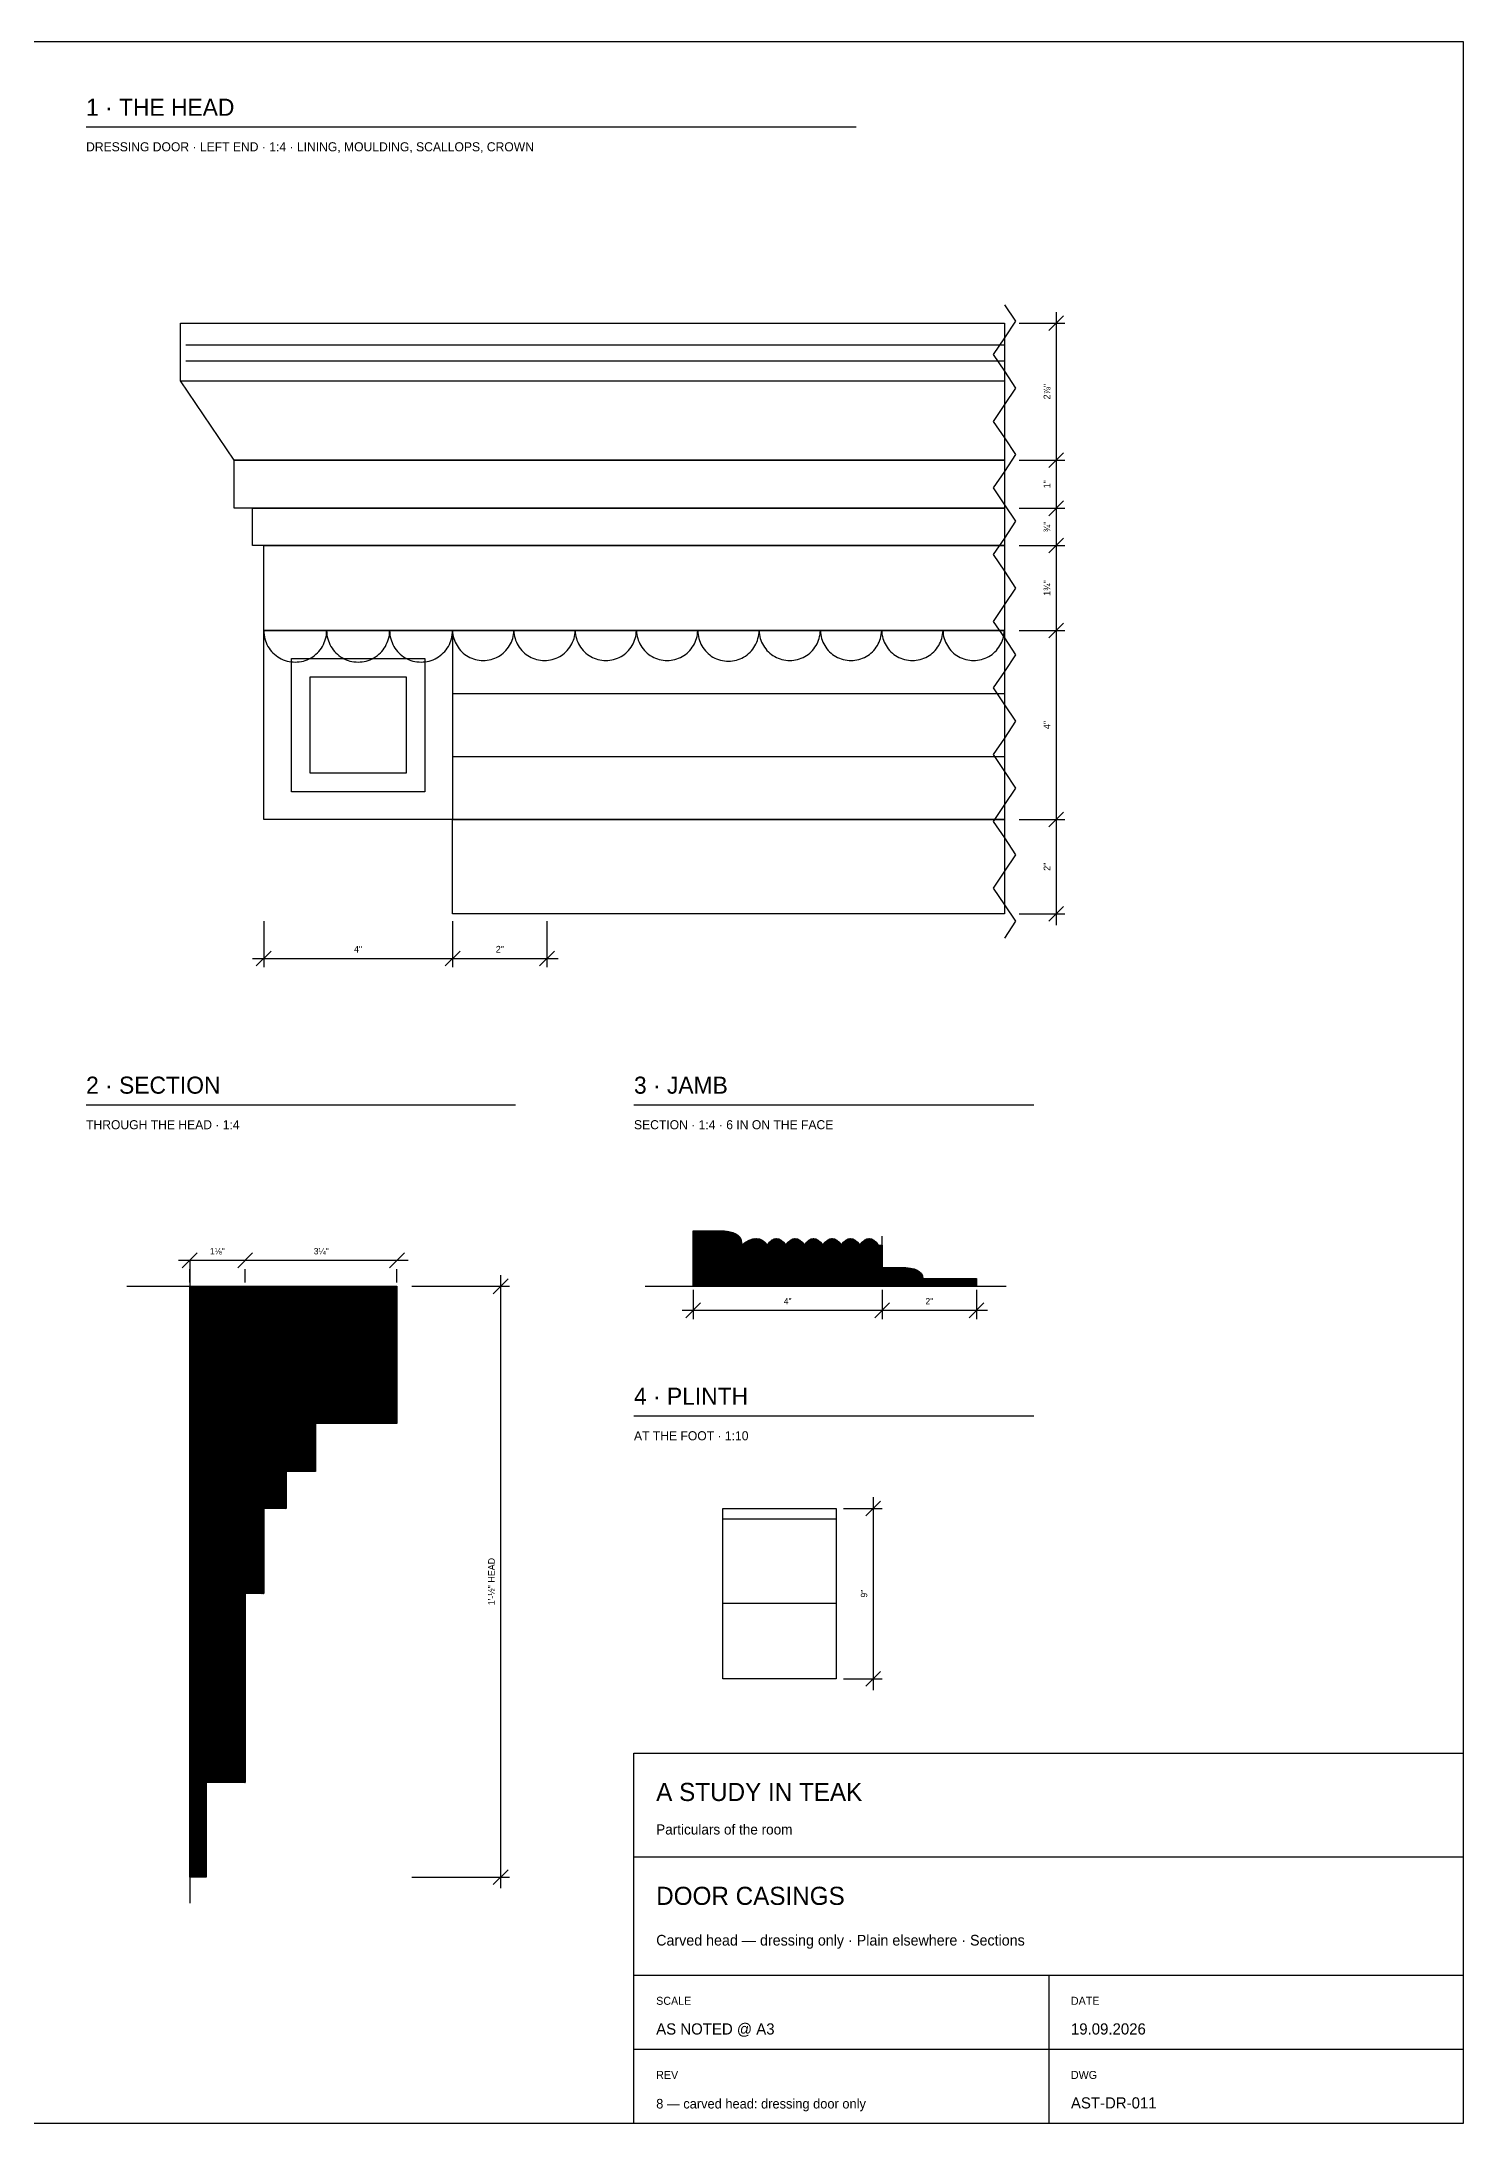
# Model space of a CAD drawing. Header units: inches. Extents: x 0.3 to 16.2, y 0.3 to 11.4.
# Drawn here: x 8.66 to 16.22, y 0.31 to 11.38 of the extents above; entities that cross this region are included whole.
import ezdxf
from ezdxf.enums import TextEntityAlignment as Align

# ---------------------------------------------------------------- set-up
doc = ezdxf.new("R2010")
doc.units = ezdxf.units.IN
doc.header["$LTSCALE"] = 0.009843
doc.header["$MEASUREMENT"] = 0
for name, color, linetype in [('DIMENSIONS', 1, 'Continuous'), ('GEOMETRY', 7, 'Continuous'), ('HATCH', 8, 'Continuous'), ('TEXT', 7, 'Continuous')]:
    doc.layers.add(name, color=color, linetype=linetype)

msp = doc.modelspace()

# ---------------------------------------------------------------- hatches: boundary and pattern name
at = {"layer": 'HATCH'}
h = msp.add_hatch(dxfattribs=at)
h.set_pattern_fill('ANSI31', scale=0.015748031)
h.paths.add_polyline_path([(12.126, 4.764), (12.126, 5.059), (12.264, 5.059), (12.315, 5.055), (12.352, 5.043), (12.375, 5.023), (12.382, 4.994), (12.382, 4.982), (12.424, 5.009), (12.461, 5.018), (12.493, 5.009), (12.52, 4.982), (12.544, 5.009), (12.569, 5.018), (12.594, 5.009), (12.618, 4.982), (12.643, 5.009), (12.667, 5.018), (12.692, 5.009), (12.717, 4.982), (12.741, 5.009), (12.766, 5.018), (12.79, 5.009), (12.815, 4.982), (12.84, 5.009), (12.864, 5.018), (12.889, 5.009), (12.913, 4.982), (12.938, 5.009), (12.963, 5.018), (12.987, 5.009), (13.012, 4.982), (13.036, 5.009), (13.061, 5.018), (13.086, 5.009), (13.11, 4.982), (13.13, 4.982), (13.13, 4.864), (13.228, 4.864), (13.28, 4.86), (13.317, 4.849), (13.339, 4.831), (13.346, 4.805), (13.632, 4.805), (13.632, 4.764), (12.126, 4.764)])
h = msp.add_hatch(dxfattribs=at)
h.set_pattern_fill('ANSI31', scale=0.01574803)
h.paths.add_polyline_path([(9.449, 4.764), (10.551, 4.764), (10.551, 4.035), (10.118, 4.035), (10.118, 3.78), (9.961, 3.78), (9.961, 3.583), (9.843, 3.583), (9.843, 3.13), (9.744, 3.13), (9.744, 2.126), (9.537, 2.126), (9.537, 1.624), (9.449, 1.624), (9.449, 4.764)])

# ---------------------------------------------------------------- linework, layer by layer
at = {"layer": 'DIMENSIONS'}
for p, q in [((13.858, 9.882), (14.102, 9.882)), ((14.016, 9.843), (14.094, 9.921)), ((14.055, 9.941), (14.055, 6.683)), ((14.016, 9.114), (14.094, 9.193)), ((13.858, 9.154), (14.102, 9.154)), ((13.858, 8.898), (14.102, 8.898)), ((14.016, 8.858), (14.094, 8.937)), ((14.016, 8.661), (14.094, 8.74)), ((13.858, 8.701), (14.102, 8.701)), ((13.858, 8.248), (14.102, 8.248)), ((14.016, 8.209), (14.094, 8.287)), ((13.858, 7.244), (14.102, 7.244)), ((14.016, 7.205), (14.094, 7.283)), ((14.016, 6.703), (14.094, 6.781)), ((9.843, 6.703), (9.843, 6.459)), ((10.846, 6.703), (10.846, 6.459)), ((11.348, 6.703), (11.348, 6.459)), ((13.858, 6.742), (14.102, 6.742)), ((9.803, 6.467), (9.882, 6.545)), ((10.807, 6.467), (10.886, 6.545)), ((11.309, 6.467), (11.388, 6.545)), ((9.783, 6.506), (11.407, 6.506)), ((9.39, 4.902), (10.61, 4.902)), ((9.409, 4.862), (9.488, 4.941)), ((9.705, 4.862), (9.783, 4.941)), ((10.512, 4.862), (10.591, 4.941)), ((9.449, 4.783), (9.449, 4.854)), ((9.744, 4.783), (9.744, 4.854)), ((10.551, 4.783), (10.551, 4.854)), ((10.63, 4.764), (11.15, 4.764)), ((11.063, 4.724), (11.142, 4.803)), ((11.102, 4.823), (11.102, 1.565)), ((12.087, 4.596), (12.165, 4.675)), ((12.126, 4.744), (12.126, 4.589)), ((13.091, 4.596), (13.169, 4.675)), ((13.13, 4.744), (13.13, 4.589)), ((13.593, 4.596), (13.671, 4.675)), ((13.632, 4.744), (13.632, 4.589)), ((12.067, 4.636), (13.691, 4.636)), ((12.925, 3.583), (13.13, 3.583)), ((13.043, 3.543), (13.122, 3.622)), ((13.083, 3.642), (13.083, 2.618)), ((12.925, 2.677), (13.13, 2.677)), ((13.043, 2.638), (13.122, 2.717)), ((11.063, 1.585), (11.142, 1.663)), ((10.63, 1.624), (11.15, 1.624))]:
    msp.add_line(p, q, dxfattribs=at)
at = {"layer": 'GEOMETRY'}
for p, q in [((8.898, 10.925), (12.992, 10.925)), ((9.429, 9.767), (13.78, 9.767)), ((9.429, 9.681), (13.78, 9.681)), ((9.4, 9.576), (13.78, 9.576)), ((10.846, 7.913), (13.78, 7.913)), ((10.846, 7.579), (13.78, 7.579)), ((8.898, 5.728), (11.181, 5.728)), ((11.811, 5.728), (13.937, 5.728)), ((13.13, 4.764), (13.13, 5.03)), ((9.449, 4.902), (9.449, 1.486)), ((9.114, 4.764), (9.449, 4.764)), ((11.87, 4.764), (13.789, 4.764)), ((11.811, 4.075), (13.937, 4.075)), ((12.283, 3.528), (12.886, 3.528)), ((12.283, 3.079), (12.886, 3.079)), ((11.811, 1.732), (16.22, 1.732)), ((11.811, 1.102), (16.22, 1.102)), ((14.016, 1.102), (14.016, 0.315)), ((11.811, 0.709), (16.22, 0.709))]:
    msp.add_line(p, q, dxfattribs=at)
for points in [[(0.315, 11.378), (16.22, 11.378), (16.22, 0.315), (0.315, 0.315), (0.315, 11.378)], [(13.78, 9.98), (13.839, 9.892), (13.78, 9.803), (13.72, 9.715), (13.78, 9.626), (13.839, 9.537), (13.78, 9.449), (13.72, 9.36), (13.78, 9.272), (13.839, 9.183), (13.78, 9.094), (13.72, 9.006), (13.78, 8.917), (13.839, 8.829), (13.78, 8.74), (13.72, 8.652), (13.78, 8.563), (13.839, 8.474), (13.78, 8.386), (13.72, 8.297), (13.78, 8.209), (13.839, 8.12), (13.78, 8.031), (13.72, 7.943), (13.78, 7.854), (13.839, 7.766), (13.78, 7.677), (13.72, 7.589), (13.78, 7.5), (13.839, 7.411), (13.78, 7.323), (13.72, 7.234), (13.78, 7.146), (13.839, 7.057), (13.78, 6.969), (13.72, 6.88), (13.78, 6.791), (13.839, 6.703), (13.78, 6.614)], [(9.4, 9.882), (13.78, 9.882), (13.78, 9.154), (9.685, 9.154), (9.4, 9.576), (9.4, 9.882)], [(9.685, 9.154), (13.78, 9.154), (13.78, 8.898), (9.685, 8.898), (9.685, 9.154)], [(9.783, 8.898), (13.78, 8.898), (13.78, 8.701), (9.783, 8.701), (9.783, 8.898)], [(9.843, 8.701), (13.78, 8.701), (13.78, 8.248), (9.843, 8.248), (9.843, 8.701)], [(9.843, 8.248), (13.78, 8.248), (13.78, 7.244), (9.843, 7.244), (9.843, 8.248)], [(9.843, 8.248), (10.846, 8.248), (10.846, 7.244), (9.843, 7.244), (9.843, 8.248)], [(9.99, 8.1), (10.699, 8.1), (10.699, 7.392), (9.99, 7.392), (9.99, 8.1)], [(10.089, 8.002), (10.6, 8.002), (10.6, 7.49), (10.089, 7.49), (10.089, 8.002)], [(10.846, 7.244), (13.78, 7.244), (13.78, 6.742), (10.846, 6.742), (10.846, 7.244)], [(12.126, 4.764), (12.126, 5.059), (12.264, 5.059)], [(12.382, 4.994), (12.382, 4.982)], [(13.11, 4.982), (13.13, 4.982), (13.13, 4.864), (13.228, 4.864)], [(9.449, 4.764), (10.551, 4.764), (10.551, 4.035), (10.118, 4.035), (10.118, 3.78), (9.961, 3.78), (9.961, 3.583), (9.843, 3.583), (9.843, 3.13), (9.744, 3.13), (9.744, 2.126), (9.537, 2.126), (9.537, 1.624), (9.449, 1.624), (9.449, 4.764)], [(13.346, 4.805), (13.632, 4.805), (13.632, 4.764), (12.126, 4.764)], [(12.283, 3.583), (12.886, 3.583), (12.886, 2.677), (12.283, 2.677), (12.283, 3.583)], [(11.811, 2.283), (16.22, 2.283), (16.22, 0.315), (11.811, 0.315), (11.811, 2.283)]]:
    msp.add_lwpolyline(points, dxfattribs=at)
for points in [[(9.843, 8.248), (9.843, 8.219), (9.85, 8.19), (9.865, 8.164), (9.88, 8.139), (9.901, 8.118), (9.926, 8.103), (9.952, 8.088), (9.98, 8.081), (10.01, 8.081), (10.039, 8.081), (10.068, 8.088), (10.094, 8.103), (10.119, 8.118), (10.14, 8.139), (10.155, 8.164), (10.169, 8.19), (10.177, 8.219), (10.177, 8.248)], [(10.177, 8.248), (10.177, 8.219), (10.185, 8.19), (10.2, 8.164), (10.214, 8.139), (10.235, 8.118), (10.261, 8.103), (10.286, 8.088), (10.315, 8.081), (10.344, 8.081), (10.374, 8.081), (10.403, 8.088), (10.428, 8.103), (10.454, 8.118), (10.475, 8.139), (10.489, 8.164), (10.504, 8.19), (10.512, 8.219), (10.512, 8.248)], [(10.512, 8.248), (10.512, 8.219), (10.52, 8.19), (10.534, 8.164), (10.549, 8.139), (10.57, 8.118), (10.595, 8.103), (10.621, 8.088), (10.65, 8.081), (10.679, 8.081), (10.709, 8.081), (10.737, 8.088), (10.763, 8.103), (10.788, 8.118), (10.809, 8.139), (10.824, 8.164), (10.839, 8.19), (10.846, 8.219), (10.846, 8.248)], [(10.846, 8.248), (10.847, 8.22), (10.855, 8.192), (10.87, 8.168), (10.884, 8.144), (10.905, 8.124), (10.929, 8.11), (10.954, 8.096), (10.981, 8.089), (11.009, 8.089), (11.038, 8.089), (11.065, 8.096), (11.09, 8.11), (11.114, 8.124), (11.135, 8.144), (11.149, 8.168), (11.164, 8.192), (11.172, 8.22), (11.172, 8.248)], [(11.172, 8.248), (11.173, 8.22), (11.181, 8.192), (11.195, 8.168), (11.21, 8.144), (11.23, 8.124), (11.255, 8.11), (11.279, 8.096), (11.307, 8.089), (11.335, 8.089), (11.363, 8.089), (11.391, 8.096), (11.416, 8.11), (11.44, 8.124), (11.461, 8.144), (11.475, 8.168), (11.49, 8.192), (11.498, 8.22), (11.498, 8.248)], [(11.498, 8.248), (11.499, 8.22), (11.507, 8.192), (11.521, 8.168), (11.536, 8.144), (11.556, 8.124), (11.581, 8.11), (11.605, 8.096), (11.633, 8.089), (11.661, 8.089), (11.689, 8.089), (11.717, 8.096), (11.742, 8.11), (11.766, 8.124), (11.786, 8.144), (11.801, 8.168), (11.815, 8.192), (11.823, 8.22), (11.824, 8.248)], [(11.824, 8.248), (11.825, 8.22), (11.833, 8.192), (11.847, 8.168), (11.862, 8.144), (11.882, 8.124), (11.907, 8.11), (11.931, 8.096), (11.959, 8.089), (11.987, 8.089), (12.015, 8.089), (12.043, 8.096), (12.067, 8.11), (12.092, 8.124), (12.112, 8.144), (12.127, 8.168), (12.141, 8.192), (12.149, 8.22), (12.15, 8.248)], [(12.15, 8.248), (12.15, 8.219), (12.158, 8.191), (12.172, 8.167), (12.186, 8.142), (12.207, 8.121), (12.231, 8.107), (12.256, 8.093), (12.284, 8.085), (12.313, 8.085), (12.342, 8.085), (12.37, 8.093), (12.394, 8.107), (12.419, 8.121), (12.44, 8.142), (12.454, 8.167), (12.468, 8.191), (12.476, 8.219), (12.476, 8.248)], [(12.476, 8.248), (12.477, 8.22), (12.485, 8.192), (12.499, 8.168), (12.514, 8.144), (12.534, 8.124), (12.559, 8.11), (12.583, 8.096), (12.611, 8.089), (12.639, 8.089), (12.667, 8.089), (12.695, 8.096), (12.719, 8.11), (12.744, 8.124), (12.764, 8.144), (12.779, 8.168), (12.793, 8.192), (12.801, 8.22), (12.802, 8.248)], [(12.802, 8.248), (12.803, 8.22), (12.811, 8.192), (12.825, 8.168), (12.839, 8.144), (12.86, 8.124), (12.884, 8.11), (12.909, 8.096), (12.937, 8.089), (12.965, 8.089), (12.993, 8.089), (13.021, 8.096), (13.045, 8.11), (13.07, 8.124), (13.09, 8.144), (13.105, 8.168), (13.119, 8.192), (13.127, 8.22), (13.128, 8.248)], [(13.128, 8.248), (13.128, 8.22), (13.136, 8.192), (13.151, 8.168), (13.165, 8.144), (13.186, 8.124), (13.21, 8.11), (13.235, 8.096), (13.263, 8.089), (13.291, 8.089), (13.319, 8.089), (13.347, 8.096), (13.371, 8.11), (13.396, 8.124), (13.416, 8.144), (13.431, 8.168), (13.445, 8.192), (13.453, 8.22), (13.454, 8.248)], [(13.454, 8.248), (13.454, 8.22), (13.462, 8.192), (13.477, 8.168), (13.491, 8.144), (13.512, 8.124), (13.536, 8.11), (13.561, 8.096), (13.588, 8.089), (13.617, 8.089), (13.645, 8.089), (13.672, 8.096), (13.697, 8.11), (13.721, 8.124), (13.742, 8.144), (13.756, 8.168), (13.771, 8.192), (13.779, 8.22), (13.78, 8.248)]]:
    msp.add_open_spline(points, degree=3, knots=[0, 0, 0, 0, 1, 1, 1, 2, 2, 2, 3, 3, 3, 4, 4, 4, 5, 5, 5, 6, 6, 6, 6], dxfattribs=at)
for points in [[(12.264, 5.059), (12.343, 5.059), (12.382, 5.037), (12.382, 4.994)], [(12.382, 4.982), (12.441, 5.03), (12.487, 5.03), (12.52, 4.982)], [(12.52, 4.982), (12.552, 5.03), (12.585, 5.03), (12.618, 4.982)], [(12.618, 4.982), (12.651, 5.03), (12.684, 5.03), (12.717, 4.982)], [(12.717, 4.982), (12.749, 5.03), (12.782, 5.03), (12.815, 4.982)], [(12.815, 4.982), (12.848, 5.03), (12.881, 5.03), (12.913, 4.982)], [(12.913, 4.982), (12.946, 5.03), (12.979, 5.03), (13.012, 4.982)], [(13.012, 4.982), (13.045, 5.03), (13.077, 5.03), (13.11, 4.982)], [(13.228, 4.864), (13.307, 4.864), (13.346, 4.844), (13.346, 4.805)]]:
    msp.add_open_spline(points, degree=3, dxfattribs=at)

# ---------------------------------------------------------------- texts
at = {"layer": 'TEXT'}
for s, height, p in [('1 · THE HEAD', 0.09071, (8.898, 10.984)), ('DRESSING DOOR · LEFT END · 1:4 · LINING, MOULDING, SCALLOPS, CROWN', 0.04819, (8.898, 10.795)), ('2 · SECTION', 0.09071, (8.898, 5.787)), ('3 · JAMB', 0.0907, (11.811, 5.787)), ('THROUGH THE HEAD · 1:4', 0.04819, (8.898, 5.598)), ('SECTION · 1:4 · 6 IN ON THE FACE', 0.04819, (11.811, 5.598)), ('4 · PLINTH', 0.0907, (11.811, 4.134)), ('AT THE FOOT · 1:10', 0.04819, (11.811, 3.945)), ('A STUDY IN TEAK', 0.09638, (11.929, 2.028)), ('Particulars of the room', 0.05386, (11.929, 1.85)), ('DOOR CASINGS', 0.09638, (11.929, 1.476)), ('Carved head — dressing only · Plain elsewhere · Sections', 0.05669, (11.929, 1.26)), ('SCALE', 0.0425, (11.929, 0.945)), ('DATE', 0.0425, (14.134, 0.945)), ('AS NOTED @ A3', 0.05953, (11.929, 0.787)), ('19.09.2026', 0.0595, (14.134, 0.787)), ('REV', 0.0425, (11.929, 0.551)), ('DWG', 0.0425, (14.134, 0.551)), ('8 — carved head: dressing door only', 0.05102, (11.929, 0.394)), ('AST-DR-011', 0.0595, (14.134, 0.394))]:
    msp.add_text(s, height=height, dxfattribs=at).set_placement(p)
for s, height, p in [('2⅞"', 0.0354, (14.024, 9.518)), ('1"', 0.0354, (14.024, 9.026)), ('¾"', 0.0354, (14.024, 8.799)), ('1¾"', 0.0354, (14.024, 8.474)), ('4"', 0.0354, (14.024, 7.746)), ('2"', 0.0354, (14.024, 6.993)), ('1\'-½" HEAD', 0.0354, (11.071, 3.194)), ('9"', 0.034, (13.051, 3.13))]:
    msp.add_text(s, height=height, rotation=90, dxfattribs=at).set_placement(p, align=Align.CENTER)
for s, height, p in [('4"', 0.0354, (10.344, 6.537)), ('2"', 0.0354, (11.098, 6.537)), ('1⅛"', 0.034, (9.596, 4.933)), ('3¼"', 0.034, (10.148, 4.933)), ('4"', 0.034, (12.628, 4.667)), ('2"', 0.034, (13.381, 4.667))]:
    msp.add_text(s, height=height, dxfattribs=at).set_placement(p, align=Align.CENTER)

doc.saveas('drawing.dxf')
